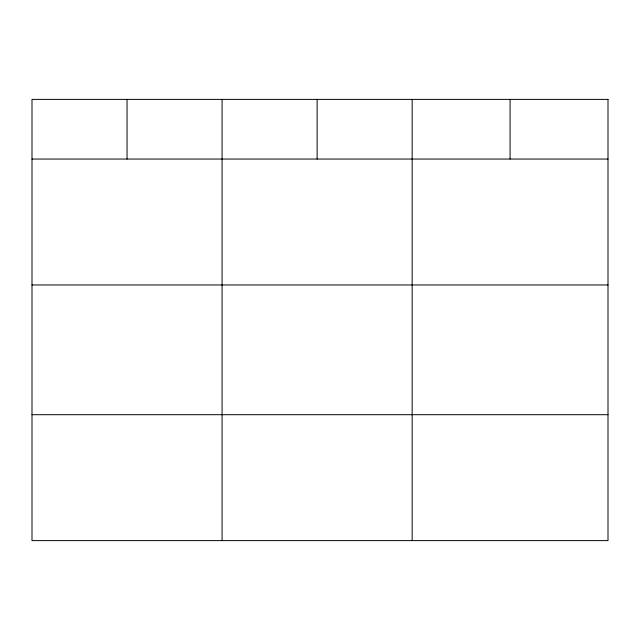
<?xml version="1.0" encoding="UTF-8"?>
<svg xmlns="http://www.w3.org/2000/svg" width="640" height="640" viewBox="0 0 640 640"><rect width="100%" height="100%" fill="white"/><g stroke="black" fill="none" stroke-linecap="round" stroke-linejoin="round"><path stroke-width="0.96" d="M32 159.048L608 159.048M32 284.96L608 284.96M32 414.696L608 414.696M510.08 99.392L510.08 159.048M412.16 99.392L412.16 540.608M317.12 99.392L317.12 159.048M222.08 99.392L222.08 540.608M127.04 99.392L127.04 159.048M608 99.392L32 99.392L32 540.608L608 540.608L608 99.392"/></g></svg>
